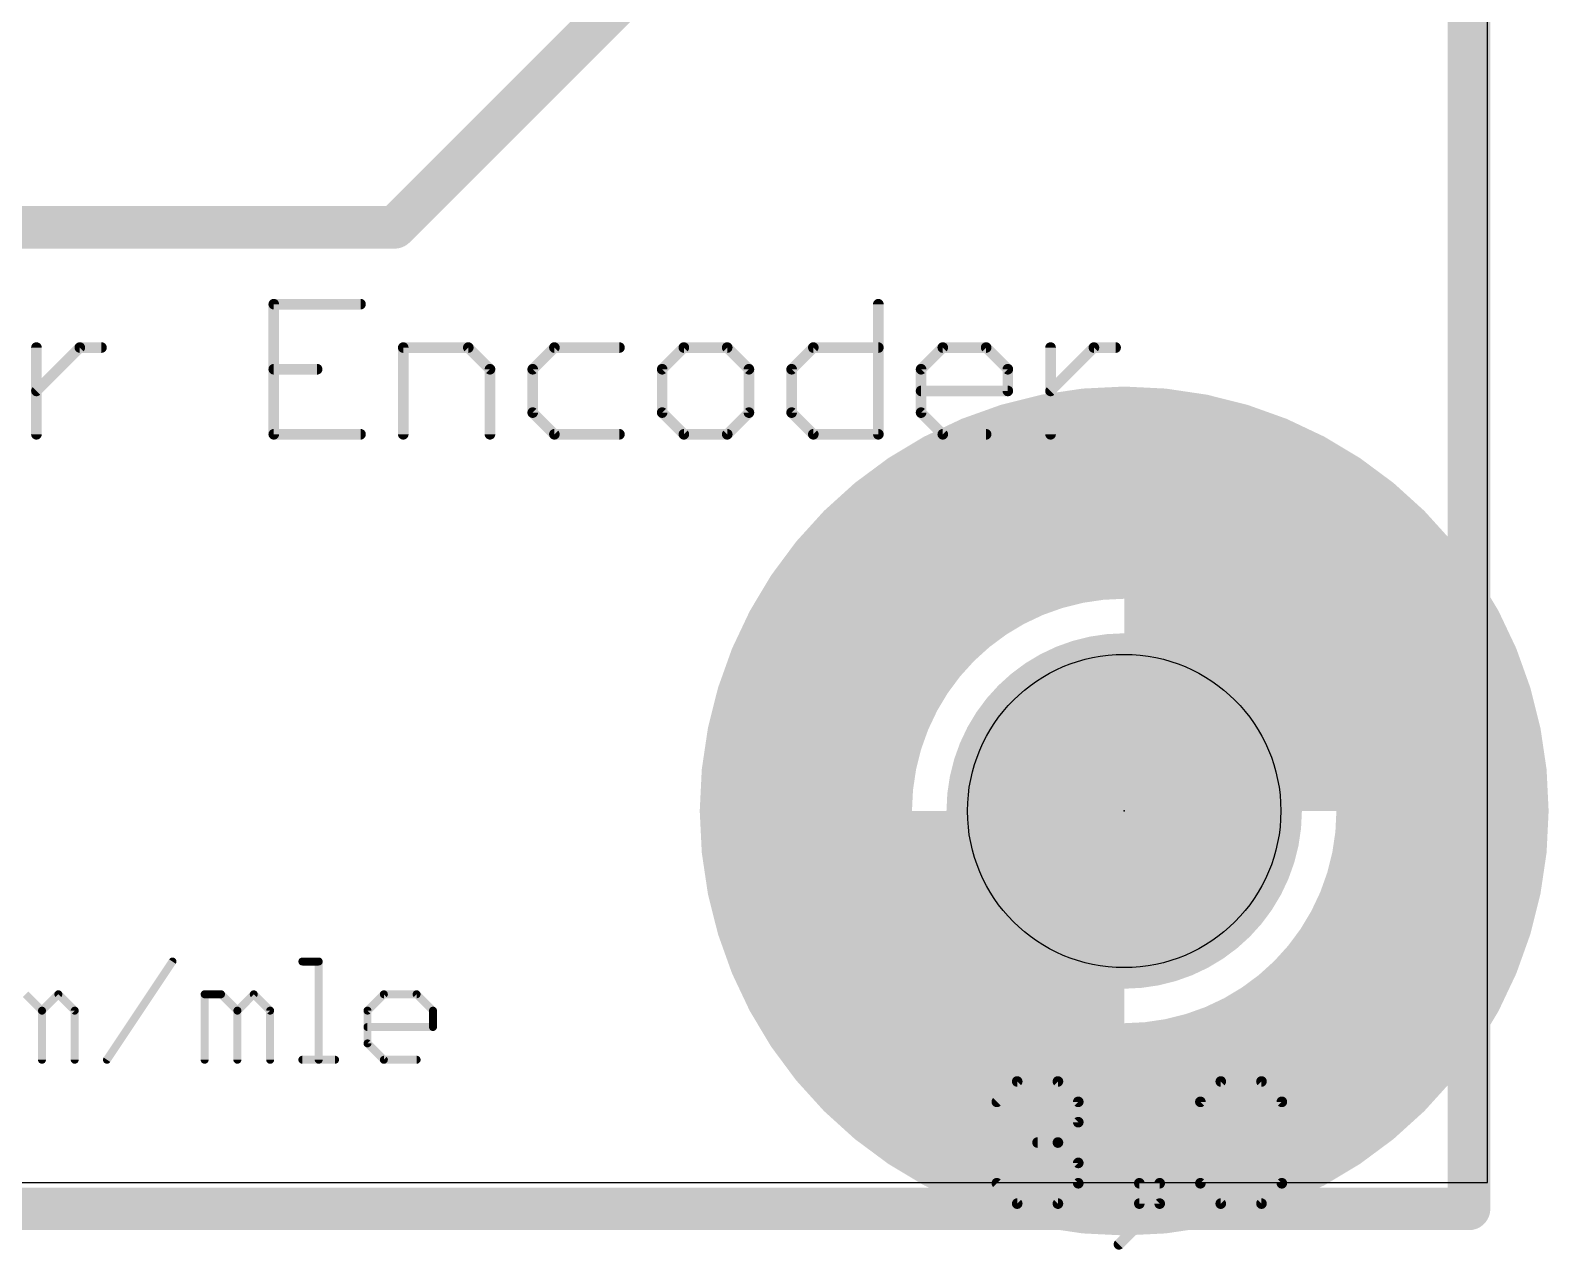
# Model space of a CAD drawing. Extents: x 16.3 to 54.1, y 16.1 to 48.5.
# Drawn here: x 39.56 to 54.1, y 16.12 to 27.79 of the extents above; entities that cross this region are included whole.
import ezdxf

# ---------------------------------------------------------------- set-up
doc = ezdxf.new("R2010")
doc.units = 0
for name, color, linetype in [('1', 14, 'CONTINUOUS'), ('16', 174, 'CONTINUOUS'), ('20', 178, 'CONTINUOUS'), ('21', 251, 'CONTINUOUS'), ('23', 178, 'CONTINUOUS'), ('29', 251, 'CONTINUOUS'), ('30', 251, 'CONTINUOUS'), ('39', 14, 'CONTINUOUS'), ('40', 174, 'CONTINUOUS'), ('41', 14, 'CONTINUOUS'), ('42', 174, 'CONTINUOUS'), ('43', 94, 'CONTINUOUS'), ('48', 251, 'CONTINUOUS'), ('51', 251, 'CONTINUOUS')]:
    doc.layers.add(name, color=color, linetype=linetype)

msp = doc.modelspace()

# ---------------------------------------------------------------- linework, layer by layer
at = {"layer": '1', "const_width": 0.4064}
for points in [[(53.34, 48.26), (53.34, 16.51)], [(43.053, 25.908), (46.2915, 29.1465)], [(28.829, 25.908), (43.053, 25.908)], [(53.34, 16.51), (16.51, 16.51)]]:
    msp.add_lwpolyline(points, dxfattribs=at)
at = {"layer": '1', "const_width": 0.2032}
for points in [[(42.9812, 25.9798, 1), (43.1248, 25.8362)], [(43.053, 25.8064, 1), (43.053, 26.0096)], [(53.2384, 16.51, 1), (53.4416, 16.51)], [(53.34, 16.4084, 1), (53.34, 16.6116)]]:
    msp.add_lwpolyline(points, format="xyb", dxfattribs=at)
at = {"layer": '16', "const_width": 0.4064}
for points in [[(53.34, 48.26), (53.34, 16.51)], [(53.34, 16.51), (16.51, 16.51)]]:
    msp.add_lwpolyline(points, dxfattribs=at)
at = {"layer": '16', "const_width": 0.2032}
for points in [[(53.2384, 16.51, 1), (53.4416, 16.51)], [(53.34, 16.4084, 1), (53.34, 16.6116)]]:
    msp.add_lwpolyline(points, format="xyb", dxfattribs=at)
at = {"layer": '20'}
for p, q in [((53.518, 16.764), (53.518, 46.726)), ((18.124, 16.764), (53.518, 16.764))]:
    msp.add_line(p, q, dxfattribs=at)
msp.add_circle((50.038, 20.32), 1.5, dxfattribs=at)
at = {"layer": '21'}
for points, const_width in [([(42.7261, 25.1725), (41.8956, 25.1725)], 0.1016), ([(41.8956, 25.1725), (41.8956, 23.9268)], 0.1016), ([(47.6843, 25.1725), (47.6843, 23.9268)], 0.1016), ([(39.6231, 23.9268), (39.6231, 24.7572)], 0.1016), ([(39.6231, 24.342), (40.0383, 24.7572)], 0.1016), ([(40.0383, 24.7572), (40.2459, 24.7572)], 0.1016), ([(43.1352, 23.9268), (43.1352, 24.7572)], 0.1016), ([(43.1352, 24.7572), (43.758, 24.7572)], 0.1016), ([(43.758, 24.7572), (43.9656, 24.5496)], 0.1016), ([(44.5824, 24.7572), (44.3748, 24.5496)], 0.1016), ([(45.2052, 24.7572), (44.5824, 24.7572)], 0.1016), ([(45.8219, 24.7572), (45.6143, 24.5496)], 0.1016), ([(46.2372, 24.7572), (45.8219, 24.7572)], 0.1016), ([(46.4448, 24.5496), (46.2372, 24.7572)], 0.1016), ([(46.8539, 24.5496), (47.0615, 24.7572)], 0.1016), ([(47.0615, 24.7572), (47.6843, 24.7572)], 0.1016), ([(48.0935, 24.5496), (48.3011, 24.7572)], 0.1016), ([(48.3011, 24.7572), (48.7163, 24.7572)], 0.1016), ([(48.7163, 24.7572), (48.9239, 24.5496)], 0.1016), ([(49.333, 23.9268), (49.333, 24.7572)], 0.1016), ([(49.333, 24.342), (49.7482, 24.7572)], 0.1016), ([(49.7482, 24.7572), (49.9559, 24.7572)], 0.1016), ([(41.8956, 24.5496), (42.3109, 24.5496)], 0.1016), ([(43.9656, 24.5496), (43.9656, 23.9268)], 0.1016), ([(44.3748, 24.5496), (44.3748, 24.1344)], 0.1016), ([(45.6143, 24.5496), (45.6143, 24.1344)], 0.1016), ([(46.4448, 24.1344), (46.4448, 24.5496)], 0.1016), ([(46.8539, 24.1344), (46.8539, 24.5496)], 0.1016), ([(48.0935, 24.1344), (48.0935, 24.5496)], 0.1016), ([(48.9239, 24.5496), (48.9239, 24.342)], 0.1016), ([(48.9239, 24.342), (48.0935, 24.342)], 0.1016), ([(44.3748, 24.1344), (44.5824, 23.9268)], 0.1016), ([(45.6143, 24.1344), (45.8219, 23.9268)], 0.1016), ([(46.2372, 23.9268), (46.4448, 24.1344)], 0.1016), ([(47.0615, 23.9268), (46.8539, 24.1344)], 0.1016), ([(48.3011, 23.9268), (48.0935, 24.1344)], 0.1016), ([(41.8956, 23.9268), (42.7261, 23.9268)], 0.1016), ([(44.5824, 23.9268), (45.2052, 23.9268)], 0.1016), ([(45.8219, 23.9268), (46.2372, 23.9268)], 0.1016), ([(47.6843, 23.9268), (47.0615, 23.9268)], 0.1016), ([(48.7163, 23.9268), (48.3011, 23.9268)], 0.1016), ([(40.2981, 17.9381), (40.9252, 18.8787)], 0.0762), ([(42.1692, 18.8787), (42.3259, 18.8787)], 0.0762), ([(42.3259, 18.8787), (42.3259, 17.9381)], 0.0762), ([(39.5194, 18.5652), (39.6761, 18.4084)], 0.0762), ([(39.6761, 18.4084), (39.8329, 18.5652)], 0.0762), ([(39.8329, 18.5652), (39.9897, 18.4084)], 0.0762), ([(41.2336, 17.9381), (41.2336, 18.5652)], 0.0762), ([(41.2336, 18.5652), (41.3904, 18.5652)], 0.0762), ([(41.3904, 18.5652), (41.5472, 18.4084)], 0.0762), ([(41.5472, 18.4084), (41.7039, 18.5652)], 0.0762), ([(41.7039, 18.5652), (41.8607, 18.4084)], 0.0762), ([(42.7928, 18.4084), (42.9496, 18.5652)], 0.0762), ([(42.9496, 18.5652), (43.2631, 18.5652)], 0.0762), ([(43.2631, 18.5652), (43.4199, 18.4084)], 0.0762), ([(39.6761, 18.4084), (39.6761, 17.9381)], 0.0762), ([(39.9897, 18.4084), (39.9897, 17.9381)], 0.0762), ([(41.5472, 18.4084), (41.5472, 17.9381)], 0.0762), ([(41.8607, 18.4084), (41.8607, 17.9381)], 0.0762), ([(42.7928, 18.0949), (42.7928, 18.4084)], 0.0762), ([(43.4199, 18.4084), (43.4199, 18.2516)], 0.0762), ([(43.4199, 18.2516), (42.7928, 18.2516)], 0.0762), ([(42.9496, 17.9381), (42.7928, 18.0949)], 0.0762), ([(42.1692, 17.9381), (42.4827, 17.9381)], 0.0762), ([(43.2631, 17.9381), (42.9496, 17.9381)], 0.0762)]:
    msp.add_lwpolyline(points, dxfattribs=dict(at, const_width=const_width))
for points, const_width in [([(41.8956, 25.1979, 1), (41.8956, 25.1471)], 0.0508), ([(41.921, 25.1725, 1), (41.8702, 25.1725)], 0.0508), ([(42.7261, 25.1471, 1), (42.7261, 25.1979)], 0.0508), ([(47.7097, 25.1725, 1), (47.6589, 25.1725)], 0.0508), ([(39.6485, 24.7572, 1), (39.5977, 24.7572)], 0.0508), ([(40.0383, 24.7826, 1), (40.0383, 24.7318)], 0.0508), ([(40.0563, 24.7393, 1), (40.0204, 24.7752)], 0.0508), ([(40.2459, 24.7318, 1), (40.2459, 24.7826)], 0.0508), ([(43.1606, 24.7572, 1), (43.1098, 24.7572)], 0.0508), ([(43.1352, 24.7826, 1), (43.1352, 24.7318)], 0.0508), ([(43.776, 24.7752, 1), (43.7401, 24.7393)], 0.0508), ([(43.758, 24.7318, 1), (43.758, 24.7826)], 0.0508), ([(44.5824, 24.7826, 1), (44.5824, 24.7318)], 0.0508), ([(44.6003, 24.7393, 1), (44.5644, 24.7752)], 0.0508), ([(45.2052, 24.7318, 1), (45.2052, 24.7826)], 0.0508), ([(45.8219, 24.7826, 1), (45.8219, 24.7318)], 0.0508), ([(45.8399, 24.7393, 1), (45.804, 24.7752)], 0.0508), ([(46.2551, 24.7752, 1), (46.2192, 24.7393)], 0.0508), ([(46.2372, 24.7318, 1), (46.2372, 24.7826)], 0.0508), ([(47.0615, 24.7826, 1), (47.0615, 24.7318)], 0.0508), ([(47.0795, 24.7393, 1), (47.0435, 24.7752)], 0.0508), ([(47.6843, 24.7318, 1), (47.6843, 24.7826)], 0.0508), ([(48.3011, 24.7826, 1), (48.3011, 24.7318)], 0.0508), ([(48.319, 24.7393, 1), (48.2831, 24.7752)], 0.0508), ([(48.7342, 24.7752, 1), (48.6983, 24.7393)], 0.0508), ([(48.7163, 24.7318, 1), (48.7163, 24.7826)], 0.0508), ([(49.3584, 24.7572, 1), (49.3076, 24.7572)], 0.0508), ([(49.7482, 24.7826, 1), (49.7482, 24.7318)], 0.0508), ([(49.7662, 24.7393, 1), (49.7303, 24.7752)], 0.0508), ([(49.9559, 24.7318, 1), (49.9559, 24.7826)], 0.0508), ([(41.8956, 24.575, 1), (41.8956, 24.5242)], 0.0508), ([(42.3109, 24.5242, 1), (42.3109, 24.575)], 0.0508), ([(43.991, 24.5496, 1), (43.9402, 24.5496)], 0.0508), ([(43.9477, 24.5317, 1), (43.9836, 24.5676)], 0.0508), ([(44.4002, 24.5496, 1), (44.3494, 24.5496)], 0.0508), ([(44.3568, 24.5676, 1), (44.3927, 24.5317)], 0.0508), ([(45.6397, 24.5496, 1), (45.5889, 24.5496)], 0.0508), ([(45.5964, 24.5676, 1), (45.6323, 24.5317)], 0.0508), ([(46.4702, 24.5496, 1), (46.4194, 24.5496)], 0.0508), ([(46.4268, 24.5317, 1), (46.4627, 24.5676)], 0.0508), ([(46.8793, 24.5496, 1), (46.8285, 24.5496)], 0.0508), ([(46.8359, 24.5676, 1), (46.8719, 24.5317)], 0.0508), ([(48.1189, 24.5496, 1), (48.0681, 24.5496)], 0.0508), ([(48.0755, 24.5676, 1), (48.1114, 24.5317)], 0.0508), ([(48.9493, 24.5496, 1), (48.8985, 24.5496)], 0.0508), ([(48.9059, 24.5317, 1), (48.9419, 24.5676)], 0.0508), ([(39.6052, 24.36, 1), (39.6411, 24.3241)], 0.0508), ([(48.0935, 24.3674, 1), (48.0935, 24.3166)], 0.0508), ([(48.8985, 24.342, 1), (48.9493, 24.342)], 0.0508), ([(48.9239, 24.3166, 1), (48.9239, 24.3674)], 0.0508), ([(49.3151, 24.36, 1), (49.351, 24.3241)], 0.0508), ([(44.3927, 24.1524, 1), (44.3568, 24.1164)], 0.0508), ([(44.3494, 24.1344, 1), (44.4002, 24.1344)], 0.0508), ([(45.6323, 24.1524, 1), (45.5964, 24.1164)], 0.0508), ([(45.5889, 24.1344, 1), (45.6397, 24.1344)], 0.0508), ([(46.4194, 24.1344, 1), (46.4702, 24.1344)], 0.0508), ([(46.4627, 24.1164, 1), (46.4268, 24.1524)], 0.0508), ([(46.8719, 24.1524, 1), (46.8359, 24.1164)], 0.0508), ([(46.8285, 24.1344, 1), (46.8793, 24.1344)], 0.0508), ([(48.1114, 24.1524, 1), (48.0755, 24.1164)], 0.0508), ([(48.0681, 24.1344, 1), (48.1189, 24.1344)], 0.0508), ([(39.5977, 23.9268, 1), (39.6485, 23.9268)], 0.0508), ([(41.8956, 23.9522, 1), (41.8956, 23.9014)], 0.0508), ([(41.8702, 23.9268, 1), (41.921, 23.9268)], 0.0508), ([(42.7261, 23.9014, 1), (42.7261, 23.9522)], 0.0508), ([(43.1098, 23.9268, 1), (43.1606, 23.9268)], 0.0508), ([(43.9402, 23.9268, 1), (43.991, 23.9268)], 0.0508), ([(44.5824, 23.9522, 1), (44.5824, 23.9014)], 0.0508), ([(44.5644, 23.9088, 1), (44.6003, 23.9448)], 0.0508), ([(45.2052, 23.9014, 1), (45.2052, 23.9522)], 0.0508), ([(45.8219, 23.9522, 1), (45.8219, 23.9014)], 0.0508), ([(45.804, 23.9088, 1), (45.8399, 23.9448)], 0.0508), ([(46.2192, 23.9448, 1), (46.2551, 23.9088)], 0.0508), ([(46.2372, 23.9014, 1), (46.2372, 23.9522)], 0.0508), ([(47.0615, 23.9522, 1), (47.0615, 23.9014)], 0.0508), ([(47.0435, 23.9088, 1), (47.0795, 23.9448)], 0.0508), ([(47.6589, 23.9268, 1), (47.7097, 23.9268)], 0.0508), ([(47.6843, 23.9014, 1), (47.6843, 23.9522)], 0.0508), ([(48.3011, 23.9522, 1), (48.3011, 23.9014)], 0.0508), ([(48.2831, 23.9088, 1), (48.319, 23.9448)], 0.0508), ([(48.7163, 23.9014, 1), (48.7163, 23.9522)], 0.0508), ([(49.3076, 23.9268, 1), (49.3584, 23.9268)], 0.0508), ([(50.038, 16.891, 1), (50.038, 23.749, 1), (50.038, 16.891)], 0.1524), ([(50.038, 18.72, 1), (50.038, 21.92, 1), (50.038, 18.72)], 0.2032), ([(40.941, 18.8681, 1), (40.9093, 18.8893)], 0.0381), ([(42.1692, 18.8978, 1), (42.1692, 18.8597)], 0.0381), ([(42.345, 18.8787, 1), (42.3069, 18.8787)], 0.0381), ([(42.3259, 18.8597, 1), (42.3259, 18.8978)], 0.0381), ([(39.8464, 18.5786, 1), (39.8194, 18.5517)], 0.0381), ([(39.8464, 18.5517, 1), (39.8194, 18.5786)], 0.0381), ([(41.2527, 18.5652, 1), (41.2146, 18.5652)], 0.0381), ([(41.2336, 18.5842, 1), (41.2336, 18.5461)], 0.0381), ([(41.4039, 18.5786, 1), (41.3769, 18.5517)], 0.0381), ([(41.3904, 18.5461, 1), (41.3904, 18.5842)], 0.0381), ([(41.7174, 18.5786, 1), (41.6905, 18.5517)], 0.0381), ([(41.7174, 18.5517, 1), (41.6905, 18.5786)], 0.0381), ([(42.9496, 18.5842, 1), (42.9496, 18.5461)], 0.0381), ([(42.9631, 18.5517, 1), (42.9361, 18.5786)], 0.0381), ([(43.2766, 18.5786, 1), (43.2497, 18.5517)], 0.0381), ([(43.2631, 18.5461, 1), (43.2631, 18.5842)], 0.0381), ([(39.6952, 18.4084, 1), (39.6571, 18.4084)], 0.0381), ([(39.6627, 18.4219, 1), (39.6896, 18.3949)], 0.0381), ([(39.6627, 18.3949, 1), (39.6896, 18.4219)], 0.0381), ([(40.0087, 18.4084, 1), (39.9706, 18.4084)], 0.0381), ([(39.9762, 18.3949, 1), (40.0031, 18.4219)], 0.0381), ([(41.5337, 18.4219, 1), (41.5606, 18.3949)], 0.0381), ([(41.5662, 18.4084, 1), (41.5281, 18.4084)], 0.0381), ([(41.5337, 18.3949, 1), (41.5606, 18.4219)], 0.0381), ([(41.8798, 18.4084, 1), (41.8417, 18.4084)], 0.0381), ([(41.8472, 18.3949, 1), (41.8742, 18.4219)], 0.0381), ([(42.7794, 18.4219, 1), (42.8063, 18.3949)], 0.0381), ([(42.8119, 18.4084, 1), (42.7738, 18.4084)], 0.0381), ([(43.4389, 18.4084, 1), (43.4008, 18.4084)], 0.0381), ([(43.4064, 18.3949, 1), (43.4334, 18.4219)], 0.0381), ([(42.7928, 18.2707, 1), (42.7928, 18.2326)], 0.0381), ([(43.4008, 18.2516, 1), (43.4389, 18.2516)], 0.0381), ([(43.4199, 18.2326, 1), (43.4199, 18.2707)], 0.0381), ([(42.8063, 18.1083, 1), (42.7794, 18.0814)], 0.0381), ([(42.7738, 18.0949, 1), (42.8119, 18.0949)], 0.0381), ([(39.6571, 17.9381, 1), (39.6952, 17.9381)], 0.0381), ([(39.9706, 17.9381, 1), (40.0087, 17.9381)], 0.0381), ([(40.2823, 17.9487, 1), (40.314, 17.9275)], 0.0381), ([(41.2146, 17.9381, 1), (41.2527, 17.9381)], 0.0381), ([(41.5281, 17.9381, 1), (41.5662, 17.9381)], 0.0381), ([(41.8417, 17.9381, 1), (41.8798, 17.9381)], 0.0381), ([(42.1692, 17.9572, 1), (42.1692, 17.9191)], 0.0381), ([(42.3069, 17.9381, 1), (42.345, 17.9381)], 0.0381), ([(42.4827, 17.9191, 1), (42.4827, 17.9572)], 0.0381), ([(42.9496, 17.9572, 1), (42.9496, 17.9191)], 0.0381), ([(42.9361, 17.9246, 1), (42.9631, 17.9516)], 0.0381), ([(43.2631, 17.9191, 1), (43.2631, 17.9572)], 0.0381)]:
    msp.add_lwpolyline(points, format="xyb", dxfattribs=dict(at, const_width=const_width))
at = {"layer": '23'}
msp.add_point((50.038, 20.32), dxfattribs=at)
at = {"layer": '29', "const_width": 1.6016}
msp.add_lwpolyline([(50.038, 19.5192, 1), (50.038, 21.1208, 1), (50.038, 19.5192)], format="xyb", dxfattribs=at)
at = {"layer": '30', "const_width": 1.6016}
msp.add_lwpolyline([(50.038, 19.5192, 1), (50.038, 21.1208, 1), (50.038, 19.5192)], format="xyb", dxfattribs=at)
at = {"layer": '39', "const_width": 2.032}
msp.add_lwpolyline([(50.038, 17.272, 1), (50.038, 23.368, 1), (50.038, 17.272)], format="xyb", dxfattribs=at)
at = {"layer": '40', "const_width": 2.032}
msp.add_lwpolyline([(50.038, 17.272, 1), (50.038, 23.368, 1), (50.038, 17.272)], format="xyb", dxfattribs=at)
at = {"layer": '41', "const_width": 2.032}
msp.add_lwpolyline([(50.038, 17.272, 1), (50.038, 23.368, 1), (50.038, 17.272)], format="xyb", dxfattribs=at)
at = {"layer": '42', "const_width": 2.032}
msp.add_lwpolyline([(50.038, 17.272, 1), (50.038, 23.368, 1), (50.038, 17.272)], format="xyb", dxfattribs=at)
at = {"layer": '43', "const_width": 2.032}
msp.add_lwpolyline([(50.038, 17.272, 1), (50.038, 23.368, 1), (50.038, 17.272)], format="xyb", dxfattribs=at)
at = {"layer": '48', "const_width": 0.1016}
for points in [[(48.8188, 17.5353), (49.0137, 17.7302)], [(49.0137, 17.7302), (49.4035, 17.7302)], [(49.4035, 17.7302), (49.5984, 17.5353)], [(50.7678, 17.5353), (50.9627, 17.7302)], [(50.9627, 17.7302), (51.3525, 17.7302)], [(51.3525, 17.7302), (51.5474, 17.5353)], [(49.5984, 17.5353), (49.5984, 17.3404)], [(50.7678, 16.7557), (50.7678, 17.5353)], [(50.7678, 16.7557), (51.5474, 17.5353)], [(51.5474, 17.5353), (51.5474, 16.7557)], [(49.5984, 17.3404), (49.4035, 17.1455)], [(49.4035, 17.1455), (49.2086, 17.1455)], [(49.4035, 17.1455), (49.5984, 16.9506)], [(49.5984, 16.9506), (49.5984, 16.7557)], [(49.0137, 16.5608), (48.8188, 16.7557)], [(49.5984, 16.7557), (49.4035, 16.5608)], [(50.378, 16.7557), (50.1831, 16.7557)], [(50.1831, 16.7557), (50.1831, 16.5608)], [(50.378, 16.5608), (50.378, 16.7557)], [(50.9627, 16.5608), (50.7678, 16.7557)], [(51.5474, 16.7557), (51.3525, 16.5608)], [(49.4035, 16.5608), (49.0137, 16.5608)], [(49.9882, 16.171), (50.378, 16.5608)], [(50.1831, 16.5608), (50.378, 16.5608)], [(51.3525, 16.5608), (50.9627, 16.5608)]]:
    msp.add_lwpolyline(points, dxfattribs=at)
at = {"layer": '48', "const_width": 0.0508}
for points in [[(49.0137, 17.7556, 1), (49.0137, 17.7048)], [(49.0317, 17.7122, 1), (48.9957, 17.7482)], [(49.4215, 17.7482, 1), (49.3855, 17.7122)], [(49.4035, 17.7048, 1), (49.4035, 17.7556)], [(50.9627, 17.7556, 1), (50.9627, 17.7048)], [(50.9807, 17.7122, 1), (50.9447, 17.7482)], [(51.3705, 17.7482, 1), (51.3345, 17.7122)], [(51.3525, 17.7048, 1), (51.3525, 17.7556)], [(48.8008, 17.5533, 1), (48.8368, 17.5173)], [(49.6238, 17.5353, 1), (49.573, 17.5353)], [(49.5804, 17.5173, 1), (49.6164, 17.5533)], [(50.7498, 17.5533, 1), (50.7858, 17.5173)], [(50.7932, 17.5353, 1), (50.7424, 17.5353)], [(51.5728, 17.5353, 1), (51.522, 17.5353)], [(51.5654, 17.5173, 1), (51.5294, 17.5533)], [(51.5294, 17.5173, 1), (51.5654, 17.5533)], [(49.573, 17.3404, 1), (49.6238, 17.3404)], [(49.6164, 17.3224, 1), (49.5804, 17.3584)], [(49.2086, 17.1709, 1), (49.2086, 17.1201)], [(49.4215, 17.1635, 1), (49.3855, 17.1275)], [(49.3855, 17.1635, 1), (49.4215, 17.1275)], [(49.4035, 17.1201, 1), (49.4035, 17.1709)], [(49.6238, 16.9506, 1), (49.573, 16.9506)], [(49.5804, 16.9326, 1), (49.6164, 16.9686)], [(48.8368, 16.7737, 1), (48.8008, 16.7377)], [(49.573, 16.7557, 1), (49.6238, 16.7557)], [(49.6164, 16.7377, 1), (49.5804, 16.7737)], [(50.1831, 16.7811, 1), (50.1831, 16.7303)], [(50.2085, 16.7557, 1), (50.1577, 16.7557)], [(50.4034, 16.7557, 1), (50.3526, 16.7557)], [(50.378, 16.7303, 1), (50.378, 16.7811)], [(50.7858, 16.7737, 1), (50.7498, 16.7377)], [(50.7498, 16.7737, 1), (50.7858, 16.7377)], [(50.7424, 16.7557, 1), (50.7932, 16.7557)], [(51.522, 16.7557, 1), (51.5728, 16.7557)], [(51.5654, 16.7377, 1), (51.5294, 16.7737)], [(49.0137, 16.5862, 1), (49.0137, 16.5354)], [(48.9957, 16.5428, 1), (49.0317, 16.5788)], [(49.3855, 16.5788, 1), (49.4215, 16.5428)], [(49.4035, 16.5354, 1), (49.4035, 16.5862)], [(50.1831, 16.5862, 1), (50.1831, 16.5354)], [(50.1577, 16.5608, 1), (50.2085, 16.5608)], [(50.3526, 16.5608, 1), (50.4034, 16.5608)], [(50.396, 16.5428, 1), (50.36, 16.5788)], [(50.378, 16.5354, 1), (50.378, 16.5862)], [(50.9627, 16.5862, 1), (50.9627, 16.5354)], [(50.9447, 16.5428, 1), (50.9807, 16.5788)], [(51.3345, 16.5788, 1), (51.3705, 16.5428)], [(51.3525, 16.5354, 1), (51.3525, 16.5862)], [(49.9702, 16.189, 1), (50.0062, 16.153)]]:
    msp.add_lwpolyline(points, format="xyb", dxfattribs=at)
at = {"layer": '51'}
for points, const_width in [([(52.197, 20.32, 0.4142), (50.038, 22.479)], 2.4892), ([(47.879, 20.32, 0.4142), (50.038, 18.161)], 2.4892), ([(50.038, 19.558, 1), (50.038, 21.082, 1), (50.038, 19.558)], 0.4572)]:
    msp.add_lwpolyline(points, format="xyb", dxfattribs=dict(at, const_width=const_width))

doc.saveas('drawing.dxf')
